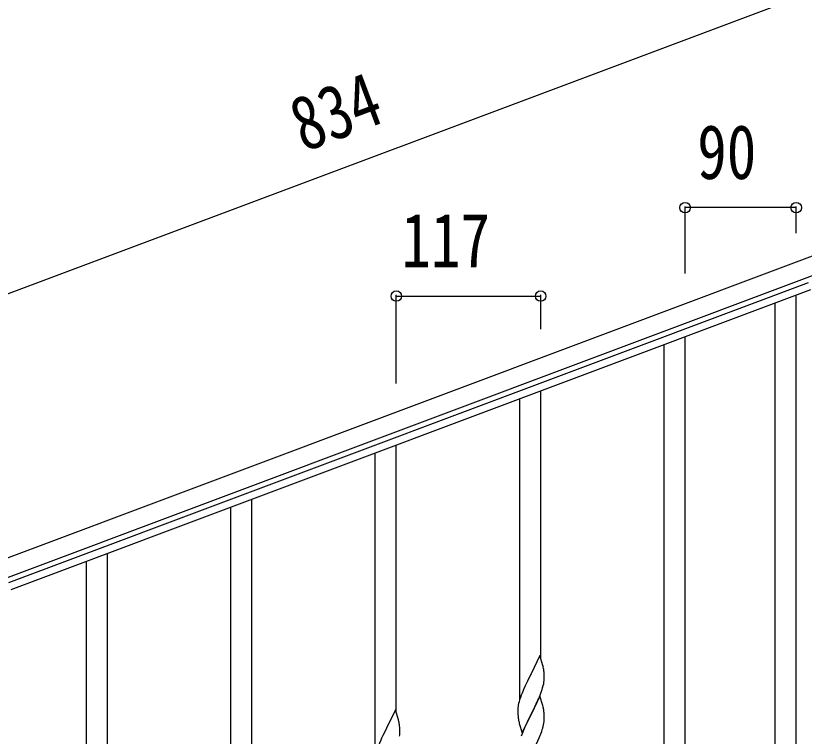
# Model space of a CAD drawing. Units: millimetres, scale not verified. Extents: x -4015 to 4015, y -2862 to 2860.
# Drawn here: x 2421 to 3060, y 1532 to 2116 of the extents above; entities that cross this region are included whole.
import ezdxf
from ezdxf.enums import TextEntityAlignment as Align

# ---------------------------------------------------------------- set-up
doc = ezdxf.new("R2010")
doc.units = ezdxf.units.MM
doc.header["$LTSCALE"] = 10
doc.layers.add('0-3_YKK_A1', color=4, linetype='Continuous')
doc.layers.add('0-4_YKK_D', color=6, linetype='Continuous')
doc.styles.add('ＭＳ ゴシック', font='')
doc.styles.get('ＭＳ ゴシック').set_extended_font_data('MS Gothic')

msp = doc.modelspace()

# ---------------------------------------------------------------- linework, layer by layer
at = {"layer": '0-3_YKK_A1'}
for p, q in [((3144.03, 1950.06), (2363.11, 1657.16)), ((3149.3, 1936.02), (2368.37, 1643.11)), ((2415.66, 1656.57), (3063.57, 1899.59)), ((2417.76, 1650.96), (3065.67, 1893.97)), ((3053.69, 1032.21), (3053.69, 1889.48)), ((3036.69, 1025.82), (3036.69, 1883.09)), ((2963.69, 1523.89), (2963.69, 1855.37)), ((2946.69, 1516.81), (2946.69, 1848.98)), ((2846.69, 1595.4), (2846.69, 1811.4)), ((2829.69, 1562.5), (2829.69, 1805.01)), ((2729.69, 1551.43), (2729.69, 1767.42)), ((2712.69, 1518.52), (2712.69, 1761.03)), ((2612.69, 1391.95), (2612.69, 1723.44)), ((2595.69, 1384.88), (2595.69, 1717.05)), ((2495.69, 822.2), (2495.69, 1679.46)), ((2478.69, 815.81), (2478.69, 1673.07))]:
    msp.add_line(p, q, dxfattribs=at)
for points in [[(2846.09, 1597.44), (2838.86, 1582.59), (2838.52, 1581.92), (2835.91, 1576.72), (2834.81, 1574.42), (2834.14, 1572.99), (2833.03, 1570.53), (2831.56, 1567), (2830.97, 1565.48), (2830.25, 1563.46), (2829.61, 1561.47), (2829.19, 1560.01), (2828.83, 1558.59), (2828.54, 1557.2), (2828.32, 1555.87)], [(2848.82, 1587.9), (2848.48, 1589.32), (2846.09, 1597.44)], [(2828.49, 1546.81), (2828.63, 1545.82), (2828.81, 1544.87), (2828.91, 1544.4), (2829.12, 1543.46), (2829.37, 1542.5), (2831.64, 1534.86), (2838.86, 1549.71), (2839.03, 1550.05), (2840.75, 1553.43), (2843.14, 1558.36), (2844.69, 1561.78), (2845.13, 1562.78), (2846.17, 1565.31), (2847.13, 1567.84), (2847.81, 1569.84), (2848.27, 1571.32), (2848.79, 1573.25), (2849.1, 1574.64), (2849.34, 1576), (2849.5, 1577.29), (2849.56, 1578.12), (2849.58, 1578.92), (2849.58, 1580.07), (2849.53, 1581.79), (2849.47, 1583.04), (2849.36, 1584.45)], [(2846.09, 1564.57), (2838.86, 1549.71), (2838.52, 1549.04), (2835.7, 1543.4), (2834.14, 1540.12), (2833.03, 1537.65), (2831.56, 1534.13), (2830.79, 1532.1)], [(2848.82, 1555.03), (2848.6, 1555.97), (2848.35, 1556.93), (2846.09, 1564.57)], [(2729.09, 1553.47), (2721.86, 1538.61), (2721.52, 1537.94), (2718.91, 1532.75), (2717.81, 1530.45), (2717.14, 1529.01), (2716.03, 1526.55), (2714.56, 1523.02), (2713.97, 1521.5), (2713.25, 1519.48), (2712.61, 1517.5), (2712.19, 1516.04), (2711.83, 1514.61), (2711.54, 1513.23), (2711.32, 1511.89)], [(2731.82, 1543.93), (2731.48, 1545.34), (2729.09, 1553.47)], [(2828.19, 1554.59), (2828.15, 1553.78), (2828.14, 1553.38), (2828.16, 1551.52), (2828.19, 1550.51), (2828.24, 1549.57), (2828.32, 1548.4)], [(2849.56, 1545.25), (2849.58, 1546.05), (2849.58, 1547.19), (2849.53, 1548.92), (2849.47, 1550.17), (2849.36, 1551.58)], [(2732.34, 1532.02), (2732.5, 1533.32), (2732.56, 1534.15), (2732.58, 1534.94), (2732.58, 1536.09), (2732.53, 1537.82), (2732.47, 1539.06), (2732.36, 1540.47)], [(2848.67, 1539.9), (2849, 1541.31), (2849.27, 1542.68), (2849.46, 1543.99)], [(2829.12, 1510.59), (2829.37, 1509.63), (2831.64, 1501.99), (2838.86, 1516.84), (2839.03, 1517.17), (2840.75, 1520.56), (2842.25, 1523.62), (2843.37, 1525.96), (2844.48, 1528.41), (2845.55, 1530.92), (2846.75, 1533.96), (2847.48, 1535.97), (2847.97, 1537.47)]]:
    msp.add_lwpolyline(points, dxfattribs=at)
for centre, radius, start, end in [((2807.35, 1579.2), 42.37, 9.56725, 11.859), ((2804.5, 1579.59), 45.12, 6.17603, 8.46779), ((2860.13, 1551.98), 32.04, 173.03232, 175.32407), ((2807.35, 1546.33), 42.37, 9.56725, 11.859), ((2804.5, 1546.72), 45.12, 6.17603, 8.46779), ((2868.15, 1551.86), 39.98, 184.9569, 187.24866), ((2690.35, 1535.22), 42.37, 9.56725, 11.859), ((2687.5, 1535.62), 45.12, 6.17603, 8.46779), ((2787.57, 1556.18), 63.23, 342.78424, 345.07599), ((2818.14, 1547.24), 31.49, 354.07159, 356.36334)]:
    msp.add_arc(centre, radius, start, end, dxfattribs=at)
at = {"layer": '0-4_YKK_D'}
for p, q in [((3073.79, 2137.32), (2292.87, 1844.42)), ((2963.69, 1906.85), (2963.69, 1961.14)), ((3053.69, 1960.14), (2963.69, 1960.14)), ((3053.69, 1939.46), (3053.69, 1961.14)), ((2729.69, 1817.81), (2729.69, 1889.53)), ((2729.69, 1888.53), (2846.69, 1888.53)), ((2846.69, 1861.69), (2846.69, 1889.53))]:
    msp.add_line(p, q, dxfattribs=at)
for centre in [(2963.69, 1960.14), (3053.69, 1960.14), (2729.69, 1888.53), (2846.69, 1888.53)]:
    msp.add_circle(centre, 4.25, dxfattribs=at)

# ---------------------------------------------------------------- texts
at = {"layer": '0-4_YKK_D', "style": 'ＭＳ ゴシック', "width": 0.8}
msp.add_text('834', height=43.99, rotation=20.56, dxfattribs=at).set_placement((2659.27, 1992.53), align=Align.BOTTOM_LEFT)
for s, p in [('90', (2973.49, 1970.14)), ('117', (2733.79, 1898.53))]:
    msp.add_text(s, height=43.99, dxfattribs=at).set_placement(p, align=Align.BOTTOM_LEFT)

doc.saveas('drawing.dxf')
